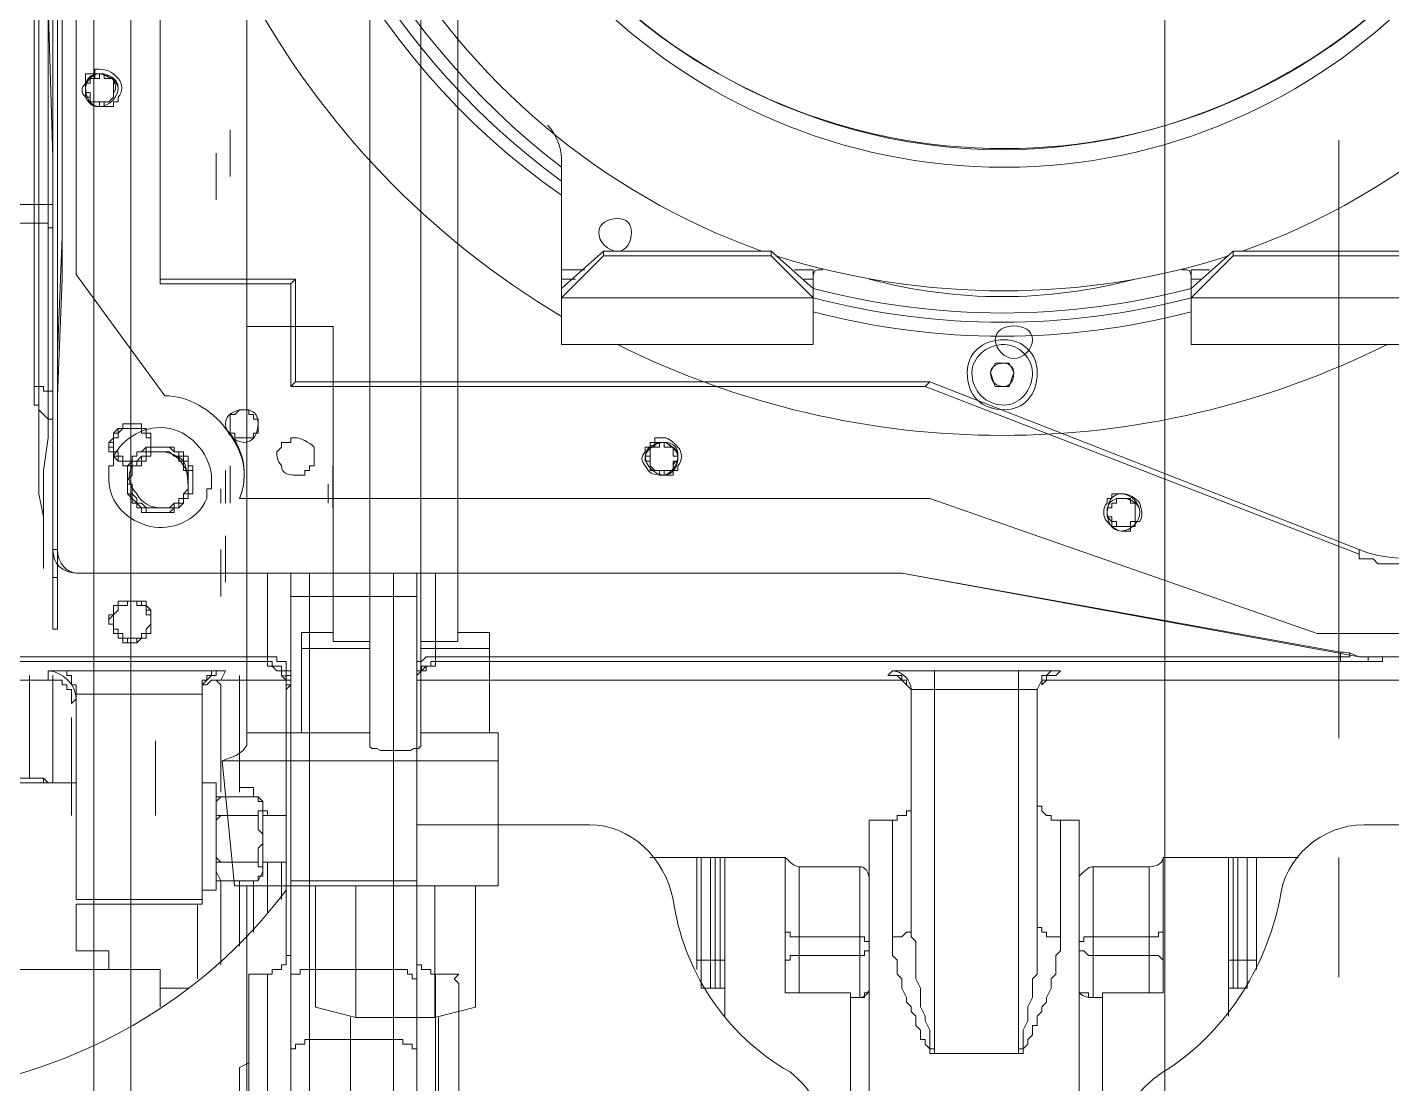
# Model space of a CAD drawing. Header units: millimetres. Extents: x 25083 to 52777, y 24772 to 45779.
# Drawn here: x 49421.2 to 49529.8, y 36627.1 to 36711.2 of the extents above; entities that cross this region are included whole.
import ezdxf

# ---------------------------------------------------------------- set-up
doc = ezdxf.new("R2010")
doc.units = ezdxf.units.MM
doc.layers.add('小车', color=7, linetype='Continuous')

# ---------------------------------------------------------------- blocks, each defined once
blk = doc.blocks.new('zw$D2F4')
at = {"color": 7, "lineweight": 5}
for points in [[(533.64, 952.91), (533.27, 952.54), (533.27, 951.42), (533.64, 950.31), (533.27, 948.82), (533.27, 913.54), (532.9, 900.92), (532.9, 832.59), (533.27, 820.33), (533.27, 792.48), (533.27, 792.11), (533.27, 782.82), (533.64, 782.82)], [(533.64, 782.82), (533.64, 801.39), (534.01, 810.68), (534.01, 926.17), (533.64, 935.45), (533.64, 942.88), (533.64, 943.25), (533.64, 952.91)], [(533.64, 789.14), (533.64, 951.79)], [(533.64, 786.91), (533.27, 786.91), (533.27, 834.44), (532.9, 847.07), (532.9, 886.43), (533.27, 899.43), (533.27, 938.42), (533.27, 941.02), (533.27, 948.45), (533.64, 948.82)], [(533.64, 948.82), (533.64, 932.48), (534.01, 923.57), (534.01, 814.02), (533.64, 804.73), (533.64, 797.31), (533.64, 794.71), (533.64, 786.91)], [(532.53, 787.65), (532.53, 791.74), (532.16, 793.59), (532.16, 937.68), (532.16, 940.28), (532.53, 942.88), (532.53, 947.71)], [(532.53, 947.71), (532.53, 942.14), (532.9, 939.17), (532.53, 938.8), (532.9, 933.23), (532.9, 798.05), (532.53, 795.45), (532.53, 787.65)], [(541.81, 810.68), (541.81, 935.82)], [(535.13, 811.05), (535.13, 927.28)], [(531.79, 816.62), (531.79, 921.34)], [(533.27, 921.34), (533.27, 816.62)], [(541.81, 922.08), (541.81, 810.68)], [(536.99, 827.39), (536.61, 827.39), (536.61, 827.02), (535.87, 827.02), (535.87, 826.65), (535.87, 826.27)], [(536.99, 827.02), (536.99, 826.65), (536.24, 826.65), (536.24, 826.27), (535.87, 826.27), (535.87, 825.16), (536.24, 825.16), (536.24, 824.79), (536.99, 824.79), (536.99, 824.42)], [(536.61, 826.65), (536.24, 826.65), (536.24, 826.27)], [(536.61, 826.65), (536.99, 826.65), (536.99, 827.02)], [(536.99, 827.02), (536.61, 827.02), (536.61, 826.65)], [(536.99, 824.42), (537.36, 824.42), (537.36, 824.79), (537.73, 824.79), (538.1, 825.16), (538.1, 826.65), (537.36, 826.65), (537.36, 827.02), (536.99, 827.02)], [(536.24, 826.27), (535.87, 826.27), (535.87, 825.53)], [(535.87, 825.53), (536.24, 825.53), (536.24, 824.79), (536.99, 824.79)], [(536.99, 824.42), (538.1, 824.42), (538.1, 824.79), (538.47, 824.79), (538.47, 825.16)], [(536.99, 824.79), (537.73, 824.79)], [(537.73, 824.79), (538.1, 825.16)], [(547.38, 822.56), (547.38, 820.33), (547.38, 819.96), (547.38, 818.85)], [(547.38, 818.85), (547.38, 821.07), (547.38, 821.45), (547.38, 822.56)], [(547.38, 822.56), (547.38, 818.85)], [(547.38, 818.85), (547.38, 822.56)], [(546.27, 816.99), (546.27, 819.22), (546.27, 819.59), (546.27, 820.7)], [(546.27, 820.7), (546.27, 818.48), (546.27, 818.1), (546.27, 816.99)], [(546.27, 816.99), (546.27, 820.33)], [(546.27, 820.33), (546.27, 816.99)], [(530.67, 816.62), (531.79, 816.62)], [(531.79, 816.62), (533.27, 816.62)], [(541.81, 815.88), (541.81, 810.31)], [(531.79, 815.13), (530.67, 815.13)], [(531.79, 802.14), (531.79, 815.13)], [(533.27, 814.02), (533.27, 814.76), (532.9, 814.76), (532.9, 815.13), (532.53, 815.13), (531.79, 815.13)], [(533.27, 801.02), (533.27, 814.02)], [(577.09, 812.53), (573.75, 809.19)], [(577.09, 812.53), (577.09, 812.9)], [(590.46, 812.53), (577.09, 812.53)], [(590.46, 812.53), (590.46, 812.9)], [(593.8, 809.19), (590.46, 812.53)], [(627.23, 812.53), (623.88, 809.19)], [(627.23, 812.53), (627.23, 812.9)], [(640.59, 812.53), (627.23, 812.53)], [(573.75, 805.48), (573.75, 811.42)], [(593.8, 805.48), (593.8, 811.42)], [(623.88, 805.48), (623.88, 811.42)], [(535.13, 811.05), (542.18, 801.39)], [(542.18, 801.39), (535.13, 811.05)], [(541.81, 810.31), (541.81, 810.68)], [(552.58, 810.68), (541.81, 810.68)], [(552.21, 810.31), (552.58, 810.68)], [(552.58, 802.51), (552.58, 810.68)], [(574.86, 810.68), (573.75, 810.68)], [(593.8, 810.68), (593.06, 810.68)], [(624.63, 810.68), (623.88, 810.68)], [(541.81, 810.31), (552.21, 810.31)], [(552.21, 810.31), (552.21, 802.14)], [(573.75, 809.93), (573.75, 809.19)], [(593.8, 809.93), (593.8, 809.19)], [(623.88, 809.93), (623.88, 809.19)], [(593.8, 809.19), (573.75, 809.19)], [(643.94, 809.19), (623.88, 809.19)], [(593.8, 805.48), (573.75, 805.48)], [(643.94, 805.48), (623.88, 805.48)], [(607.91, 803.25), (608.29, 803.99)], [(609.4, 803.99), (608.29, 803.99)], [(609.4, 803.99), (609.77, 803.25)], [(608.29, 802.14), (607.91, 803.25)], [(609.77, 803.25), (609.4, 802.14)], [(531.79, 802.14), (531.79, 800.65), (532.16, 800.65), (532.16, 800.28), (532.53, 799.91)], [(531.79, 802.14), (532.53, 802.14), (532.53, 801.76), (532.9, 801.76), (533.27, 801.76), (533.27, 801.02)], [(552.21, 802.14), (552.58, 802.51)], [(552.21, 802.14), (602.72, 802.14)], [(603.09, 802.51), (552.58, 802.51)], [(602.72, 802.14), (603.09, 802.51)], [(602.72, 802.14), (637.25, 788.77)], [(637.25, 789.14), (603.09, 802.51)], [(608.29, 802.14), (609.4, 802.14)], [(533.27, 801.02), (533.27, 801.39)], [(533.27, 801.02), (533.27, 801.39)], [(533.27, 800.28), (533.27, 801.02)], [(533.27, 801.02), (533.27, 800.28)], [(532.53, 799.91), (532.9, 799.54), (533.27, 799.54), (533.27, 799.16)], [(533.27, 799.16), (533.27, 799.91)], [(548.5, 800.28), (548.13, 800.28), (547.75, 799.91), (547.38, 799.91), (547.38, 799.54), (547.38, 798.42), (547.75, 798.42), (547.75, 798.05), (548.5, 798.05)], [(548.5, 798.05), (549.24, 798.05), (549.24, 798.42), (549.61, 798.42), (549.61, 799.54), (549.24, 799.54), (549.24, 799.91), (548.87, 799.91), (548.87, 800.28), (548.5, 800.28)], [(533.27, 798.79), (533.27, 799.16)], [(533.27, 798.05), (533.27, 798.79)], [(539.58, 799.16), (538.84, 799.16), (538.84, 798.79), (538.47, 798.79), (538.47, 798.42), (538.1, 798.42), (538.1, 798.05), (537.73, 797.68), (537.73, 796.94), (538.1, 796.94), (538.1, 796.57), (538.47, 796.19), (538.84, 796.19), (538.84, 795.82), (539.58, 795.82)], [(539.58, 799.16), (538.84, 799.16), (538.84, 798.79), (538.47, 798.79), (538.1, 798.42), (538.1, 797.68), (537.73, 797.68), (537.73, 797.31), (538.1, 797.31), (538.1, 796.57), (538.47, 796.57), (538.47, 796.19), (538.84, 796.19), (538.84, 795.82), (539.58, 795.82)], [(539.58, 796.19), (538.84, 796.19), (538.84, 796.57), (538.47, 796.57), (538.47, 796.94), (538.1, 796.94), (538.1, 798.05), (538.47, 798.05), (538.47, 798.42), (538.84, 798.79), (539.58, 798.79)], [(539.58, 795.82), (540.33, 795.82), (540.33, 796.19), (540.7, 796.19), (540.7, 796.57), (541.07, 796.57), (541.07, 798.42), (540.7, 798.42), (540.7, 798.79), (540.33, 798.79), (540.33, 799.16), (539.58, 799.16)], [(539.58, 795.82), (540.33, 795.82), (540.33, 796.19), (540.7, 796.19), (540.7, 796.57), (541.07, 796.57), (541.07, 798.42), (540.7, 798.42), (540.7, 798.79), (540.33, 798.79), (540.33, 799.16), (539.58, 799.16)], [(539.58, 798.79), (540.33, 798.79), (540.33, 798.42), (540.7, 798.42), (540.7, 798.05), (541.07, 798.05), (541.07, 796.94), (540.7, 796.94), (540.7, 796.57), (540.33, 796.57), (540.33, 796.19), (539.58, 796.19)], [(533.27, 798.05), (533.27, 789.14)], [(541.81, 792.11), (540.7, 792.11), (540.7, 792.48), (540.33, 792.48), (539.58, 793.22), (539.58, 793.59), (539.21, 793.59), (539.21, 795.82), (539.58, 795.82), (539.58, 796.57), (539.96, 796.57), (539.96, 796.94), (540.33, 796.94), (540.7, 797.31), (541.81, 797.31)], [(541.81, 792.11), (540.33, 792.11), (540.33, 792.48), (539.96, 792.48), (539.96, 792.85), (539.58, 792.85), (539.58, 793.22), (539.21, 793.59), (539.21, 795.82), (539.58, 796.19), (539.58, 796.57), (539.96, 796.57), (539.96, 796.94), (540.7, 796.94), (540.7, 797.31), (541.81, 797.31)], [(541.81, 797.31), (542.93, 797.31), (542.93, 796.94), (543.67, 796.94), (543.67, 796.57), (544.04, 796.57), (544.04, 796.19), (544.04, 795.82), (544.41, 795.82), (544.41, 793.59), (544.04, 793.59), (544.04, 793.22), (543.67, 793.22), (543.67, 792.85), (543.3, 792.85), (543.3, 792.48), (542.93, 792.48), (542.56, 792.11), (541.81, 792.11)], [(541.81, 797.31), (542.56, 797.31), (542.93, 796.94), (543.3, 796.94), (543.3, 796.57), (543.67, 796.57), (543.67, 796.19), (544.04, 796.19), (544.04, 795.45), (544.41, 795.45), (544.41, 793.59), (544.04, 793.59), (544.04, 793.22), (543.67, 793.22), (543.67, 792.85), (543.3, 792.48), (542.93, 792.48), (542.93, 792.11), (541.81, 792.11)], [(552.58, 798.05), (552.21, 798.05), (552.21, 797.68), (551.47, 797.68), (551.47, 797.31), (551.1, 796.94)], [(581.92, 798.05), (581.18, 798.05), (581.18, 797.68), (580.81, 797.68), (580.81, 797.31), (580.43, 797.31), (580.43, 796.94)], [(581.92, 797.68), (581.55, 797.68), (581.55, 797.31), (580.81, 797.31), (580.81, 796.94), (580.81, 796.57), (580.43, 796.57), (580.43, 796.19), (580.81, 796.19), (580.81, 795.45), (581.55, 795.45), (581.55, 795.08), (581.92, 795.08)], [(581.18, 797.31), (580.81, 797.31), (580.81, 796.94)], [(581.18, 797.31), (581.55, 797.31), (581.55, 797.68)], [(581.92, 797.68), (581.18, 797.68), (581.18, 797.31)], [(581.92, 795.08), (581.92, 795.45), (582.66, 795.45), (582.66, 795.82), (582.66, 796.19), (583.03, 796.19), (583.03, 796.57), (582.66, 796.57), (582.66, 797.31), (581.92, 797.31), (581.92, 797.68)], [(538.1, 796.57), (538.1, 795.82), (537.73, 795.82), (537.73, 794.71)], [(541.81, 796.94), (540.7, 796.94), (540.7, 796.57), (540.33, 796.57), (539.96, 796.19), (539.96, 795.82), (539.58, 795.82), (539.58, 795.08), (539.21, 794.71), (539.21, 794.34), (539.58, 794.34), (539.58, 793.59), (539.96, 793.22), (539.96, 792.85), (540.33, 792.85), (540.7, 792.48), (541.81, 792.48)], [(539.58, 795.82), (539.96, 795.82), (539.96, 796.19), (540.33, 796.57), (540.7, 796.57), (540.7, 796.94), (541.07, 796.94), (541.81, 796.94)], [(541.81, 796.94), (540.7, 796.94), (540.7, 796.57), (540.33, 796.57), (539.96, 796.19), (539.96, 795.82), (539.58, 795.82)], [(541.81, 792.48), (542.93, 792.48), (542.93, 792.85), (543.3, 792.85), (543.3, 793.22), (543.67, 793.22), (543.67, 793.59), (544.04, 793.97), (544.04, 795.45), (543.67, 795.45), (543.67, 796.19), (543.3, 796.19), (543.3, 796.57), (542.93, 796.57), (542.56, 796.94), (541.81, 796.94)], [(580.81, 796.94), (580.81, 796.19)], [(547.01, 795.45), (547.01, 792.85)], [(547.01, 792.85), (547.01, 795.45)], [(547.38, 795.82), (547.38, 792.85)], [(547.38, 792.85), (547.38, 795.82)], [(552.58, 795.08), (553.32, 795.08), (553.32, 795.45), (553.7, 795.45), (553.7, 795.82), (554.07, 795.82)], [(555.55, 795.82), (555.55, 792.48)], [(555.55, 792.48), (555.55, 795.82)], [(555.55, 795.82), (555.55, 792.85)], [(555.55, 792.85), (555.55, 795.82)], [(580.81, 796.19), (580.81, 795.82), (581.18, 795.45), (581.55, 795.45), (581.92, 795.45)], [(581.92, 795.08), (582.66, 795.08), (582.66, 795.45), (583.03, 795.45), (583.03, 795.82)], [(581.92, 795.45), (582.29, 795.45)], [(582.29, 795.45), (582.66, 795.45), (582.66, 795.82)], [(545.53, 793.22), (545.53, 793.97), (545.9, 793.97), (545.9, 794.71)], [(547.01, 794.34), (547.01, 792.85)], [(547.01, 792.85), (547.01, 794.34)], [(555.18, 794.34), (555.18, 792.85)], [(555.18, 792.85), (555.18, 794.34)], [(555.18, 794.34), (555.18, 792.85)], [(555.18, 792.85), (555.18, 794.34)], [(541.81, 792.48), (542.56, 792.48), (542.93, 792.85), (543.3, 792.85), (543.3, 793.22), (543.67, 793.22), (543.67, 793.59), (544.04, 793.59)], [(546.64, 793.97), (546.64, 792.85)], [(546.64, 792.85), (546.64, 793.97)], [(603.09, 793.22), (548.13, 793.22)], [(603.09, 793.22), (633.91, 782.45)], [(633.91, 782.45), (603.09, 793.22)], [(618.31, 793.59), (617.57, 793.59), (617.57, 793.22), (617.2, 793.22), (617.2, 792.85)], [(618.31, 793.22), (617.94, 793.22), (617.94, 792.85), (617.57, 792.85), (617.57, 792.48), (617.2, 792.48), (617.2, 791.74), (617.57, 791.37), (617.57, 790.99), (618.31, 790.99)], [(617.94, 793.22), (617.94, 792.85), (617.57, 792.85), (617.57, 792.48)], [(617.94, 793.22), (618.31, 793.22)], [(618.31, 793.22), (617.94, 793.22)], [(618.31, 790.99), (619.06, 790.99), (619.06, 791.37), (619.43, 791.37), (619.43, 792.85), (619.06, 792.85), (619.06, 793.22), (618.31, 793.22)], [(617.57, 792.48), (617.2, 792.48), (617.2, 791.74)], [(617.2, 791.74), (617.57, 791.74), (617.57, 791.37), (617.94, 791.37), (617.94, 790.99), (618.31, 790.99)], [(618.31, 790.62), (619.06, 790.62), (619.06, 790.99), (619.43, 790.99), (619.43, 791.37), (619.8, 791.37)], [(618.31, 790.99), (619.06, 790.99)], [(619.06, 790.99), (619.06, 791.37), (619.43, 791.37)], [(637.25, 788.77), (637.25, 788.4), (638.37, 788.4), (638.74, 788.02), (642.82, 788.02), (642.82, 788.4), (643.94, 788.4), (644.31, 788.77), (644.68, 788.77), (645.05, 789.14), (645.79, 789.14), (645.79, 789.51), (646.16, 789.51), (646.91, 790.25), (647.28, 790.25), (647.28, 790.62), (647.65, 790.62), (647.65, 790.99)], [(547.01, 790.25), (547.01, 788.02), (547.01, 787.65), (547.01, 786.54)], [(547.01, 786.54), (547.01, 788.77), (547.01, 789.14), (547.01, 790.25)], [(547.01, 790.25), (547.01, 786.54)], [(547.01, 786.54), (547.01, 790.25)], [(533.27, 789.14), (533.64, 789.14)], [(546.64, 785.42), (546.64, 787.65), (546.64, 788.02), (546.64, 789.14)], [(546.64, 789.14), (546.64, 786.91), (546.64, 786.54), (546.64, 785.42)], [(546.64, 785.42), (546.64, 789.14)], [(546.64, 789.14), (546.64, 785.42)], [(637.25, 789.14), (637.25, 788.77)], [(535.13, 787.28), (549.24, 787.28)], [(600.49, 787.28), (535.13, 787.28)], [(549.24, 787.28), (549.61, 787.28)], [(550.35, 787.28), (549.24, 787.28)], [(549.61, 787.28), (549.98, 787.28)], [(549.98, 787.28), (550.35, 787.28)], [(550.35, 780.6), (550.35, 787.28)], [(550.35, 787.28), (552.58, 787.28)], [(552.21, 779.48), (552.21, 787.28)], [(552.21, 787.28), (552.21, 785.42)], [(552.58, 787.28), (600.49, 787.28)], [(553.7, 787.28), (553.7, 785.42)], [(560.38, 785.42), (560.38, 787.28)], [(562.24, 785.42), (562.24, 787.28)], [(563.72, 787.28), (563.72, 780.6)], [(600.86, 787.28), (600.49, 787.28)], [(635.77, 780.97), (600.86, 787.28)], [(637.25, 780.6), (600.86, 787.28)], [(552.21, 762.77), (552.21, 785.42)], [(553.7, 785.42), (552.21, 785.42)], [(553.7, 785.42), (553.7, 762.77)], [(560.38, 785.42), (553.7, 785.42)], [(560.38, 762.77), (560.38, 785.42)], [(562.24, 785.42), (561.12, 785.42), (560.38, 785.42)], [(562.24, 785.42), (562.24, 762.77)], [(539.58, 785.05), (538.47, 785.05), (538.47, 784.68), (538.1, 784.68), (538.1, 784.31), (538.1, 783.94), (537.73, 783.94), (537.73, 783.2), (538.1, 783.2), (538.1, 782.45), (538.47, 782.45), (538.47, 782.08), (538.84, 782.08), (538.84, 781.71), (539.58, 781.71)], [(539.58, 785.05), (538.47, 785.05), (538.47, 784.68), (538.1, 784.68), (538.1, 784.31), (538.1, 783.94), (537.73, 783.57), (537.73, 783.2), (538.1, 783.2), (538.1, 782.45), (538.47, 782.45), (538.47, 782.08), (539.21, 782.08), (539.21, 781.71), (539.58, 781.71)], [(539.58, 782.08), (538.84, 782.08), (538.84, 782.45), (538.47, 782.45), (538.47, 782.82), (538.1, 782.82), (538.1, 783.94), (538.47, 784.31), (538.47, 784.68), (539.21, 784.68), (539.21, 785.05), (539.58, 785.05)], [(539.58, 781.71), (539.96, 781.71), (540.33, 782.08), (540.7, 782.08), (540.7, 782.45), (541.07, 782.45), (541.07, 784.31), (540.7, 784.31), (540.7, 784.68), (540.33, 784.68), (540.33, 785.05), (539.58, 785.05)], [(539.58, 781.71), (539.96, 781.71), (539.96, 782.08), (540.7, 782.08), (540.7, 782.45), (541.07, 782.45), (541.07, 784.31), (540.7, 784.68), (540.7, 785.05), (539.58, 785.05)], [(539.58, 785.05), (539.96, 785.05), (539.96, 784.68), (540.7, 784.68), (540.7, 784.31), (540.7, 783.94), (541.07, 783.94), (541.07, 783.2), (540.7, 782.82), (540.7, 782.45), (540.33, 782.45), (540.33, 782.08), (539.58, 782.08)], [(646.16, 782.45), (633.91, 782.45)], [(530.3, 780.6), (550.35, 780.6)], [(550.35, 780.23), (530.3, 780.23)], [(550.35, 780.23), (550.35, 780.6)], [(550.35, 780.6), (551.1, 780.6), (551.1, 780.23), (551.84, 780.23), (551.84, 779.85), (551.84, 779.48), (552.21, 779.48)], [(550.35, 779.85), (550.35, 780.23)], [(551.47, 779.48), (551.47, 779.85), (550.73, 779.85), (550.73, 780.23), (550.35, 780.23)], [(562.24, 779.85), (562.24, 780.23), (562.61, 780.23), (562.98, 780.6), (563.35, 780.6), (563.72, 780.6)], [(563.72, 780.23), (563.35, 780.23), (563.35, 779.85), (562.61, 779.85), (562.61, 779.48), (562.24, 779.48), (562.24, 779.11)], [(563.72, 780.6), (635.77, 780.6)], [(563.72, 780.6), (563.72, 780.23)], [(563.72, 780.23), (563.72, 779.85)], [(635.77, 780.23), (563.72, 780.23)], [(635.77, 780.6), (635.77, 780.97)], [(635.77, 780.23), (635.77, 780.6)], [(635.77, 780.6), (636.14, 780.6)], [(639.11, 780.23), (635.77, 780.23)], [(636.14, 780.6), (636.51, 780.6), (636.51, 780.97)], [(637.25, 780.6), (646.16, 780.6)], [(637.25, 780.6), (637.99, 780.6), (638.37, 780.6)], [(637.62, 780.6), (637.99, 780.6), (637.99, 780.23), (638.37, 780.23)], [(638.37, 780.23), (639.11, 780.23)], [(639.11, 780.6), (639.11, 780.23)], [(531.41, 770.94), (531.41, 779.11)], [(531.41, 779.11), (531.41, 770.94)], [(532.9, 778.74), (532.9, 779.48)], [(533.64, 779.48), (532.9, 779.48)], [(533.64, 779.48), (546.27, 779.48)], [(533.64, 779.48), (534.39, 779.48), (534.39, 779.11), (534.76, 779.11), (534.76, 778.74), (534.76, 778.37), (535.13, 778.37), (535.13, 777.63)], [(546.27, 779.48), (545.9, 779.48), (545.9, 779.11), (545.53, 779.11), (545.53, 778.74), (545.16, 778.74), (545.16, 778.37)], [(547.01, 779.48), (546.27, 779.48), (546.27, 779.11), (545.9, 779.11), (545.53, 778.74)], [(547.01, 779.48), (546.27, 779.48)], [(547.01, 779.48), (546.64, 778.74)], [(548.13, 769.83), (548.13, 779.11)], [(550.35, 779.85), (550.73, 779.85)], [(550.35, 779.85), (550.73, 779.85)], [(550.73, 779.85), (551.1, 779.48), (551.47, 779.48)], [(550.73, 779.85), (551.1, 779.48), (551.47, 779.48)], [(551.47, 779.48), (551.47, 779.11)], [(552.21, 778.37), (551.84, 778.37), (551.84, 779.48), (551.47, 779.48)], [(551.47, 779.11), (551.84, 778.74), (551.84, 778.37)], [(552.21, 778.37), (552.21, 778.74), (551.84, 778.74), (551.84, 779.11), (552.21, 779.11), (552.21, 779.48)], [(562.24, 779.48), (562.98, 779.48), (562.98, 779.85)], [(562.24, 779.11), (562.61, 779.48)], [(562.24, 779.11), (562.24, 779.48)], [(562.61, 779.48), (562.98, 779.85), (563.35, 779.85)], [(562.98, 779.85), (563.72, 779.85)], [(563.35, 779.85), (563.72, 779.85)], [(599.74, 779.11), (600.12, 779.48)], [(599.74, 779.11), (600.49, 779.11)], [(599.74, 779.11), (600.12, 779.11)], [(603.46, 779.48), (600.49, 779.48), (600.12, 779.48)], [(600.12, 779.11), (600.49, 779.11)], [(600.49, 779.11), (600.86, 778.74)], [(600.49, 779.11), (600.86, 779.11), (600.86, 778.74), (601.23, 778.74)], [(603.46, 779.48), (610.14, 779.48)], [(603.46, 779.48), (603.46, 778)], [(610.14, 778), (610.14, 779.48)], [(613.49, 779.48), (612.37, 779.48), (610.14, 779.48)], [(613.49, 779.48), (612.74, 779.48), (612.37, 779.11), (612, 779.11), (612, 778.74)], [(612, 778.74), (612.37, 778.74), (612.37, 779.11)], [(612.37, 778.74), (612.37, 779.11)], [(612.37, 779.11), (613.11, 779.11)], [(612.74, 779.11), (613.11, 779.11)], [(613.49, 779.48), (613.11, 779.11)], [(529.93, 778.74), (532.9, 778.74)], [(532.9, 778.74), (533.64, 778.74)], [(533.27, 770.57), (533.27, 778.37)], [(534.76, 777.63), (534.76, 778), (534.39, 778), (534.39, 778.37), (534.01, 778.37), (534.01, 778.74), (533.64, 778.74)], [(545.53, 778.74), (545.16, 778.37)], [(545.16, 778), (545.16, 778.37), (545.53, 778.37)], [(545.16, 778.37), (545.16, 777.63)], [(545.53, 778.37), (545.9, 778.74)], [(545.9, 778.74), (546.64, 778.74)], [(546.27, 778.74), (546.64, 778.37), (546.64, 769.83)], [(546.64, 778.74), (551.84, 778.74)], [(551.84, 778.74), (551.84, 778)], [(551.84, 778.37), (551.84, 778)], [(552.21, 778.37), (551.84, 778)], [(562.24, 778.74), (600.86, 778.74)], [(600.86, 778.74), (601.6, 778), (601.6, 777.63)], [(601.23, 778.74), (601.23, 778.37), (601.6, 778)], [(601.6, 778), (601.6, 759.06)], [(601.6, 778), (601.6, 777.63)], [(601.6, 778), (603.46, 778)], [(603.46, 778), (603.46, 749.03)], [(610.14, 778), (603.46, 778)], [(610.14, 749.03), (610.14, 778)], [(610.14, 778), (611.63, 778)], [(612, 778.74), (611.63, 778)], [(611.63, 759.06), (611.63, 778)], [(612, 778.37), (612.37, 778.74)], [(612.37, 778.74), (651.74, 778.74)], [(534.76, 776.88), (534.76, 777.63)], [(535.13, 777.25), (534.76, 776.88)], [(535.13, 777.63), (535.13, 761.29)], [(545.16, 777.63), (535.13, 777.63)], [(535.13, 777.25), (535.13, 777.63)], [(545.16, 761.29), (545.16, 777.63)], [(545.16, 777.63), (545.16, 777.25)], [(551.84, 774.65), (551.84, 777.25)], [(601.6, 768.71), (601.6, 777.63)], [(534.76, 775.03), (534.76, 775.77)], [(551.84, 773.91), (551.84, 774.65)], [(534.76, 773.91), (534.76, 767.97)], [(534.76, 767.97), (534.76, 773.91)], [(541.44, 773.91), (541.44, 769.08), (541.44, 768.71), (541.44, 767.97)], [(541.44, 767.97), (541.44, 772.43), (541.44, 772.8), (541.44, 773.91)], [(541.44, 773.54), (541.44, 767.97)], [(541.44, 767.97), (541.44, 773.54)], [(551.84, 766.11), (551.84, 773.91)], [(534.76, 770.57), (534.76, 772.43)], [(531.41, 772.06), (531.41, 770.94)], [(529.56, 770.57), (535.13, 770.57)], [(530.67, 770.94), (532.53, 770.94)], [(532.53, 770.94), (532.53, 770.57)], [(532.9, 770.57), (532.53, 770.94)], [(545.16, 770.57), (546.27, 770.57)], [(546.27, 762.03), (546.27, 770.57)], [(549.24, 770.2), (548.13, 770.2)], [(549.24, 769.46), (549.24, 770.2)], [(546.64, 767.97), (546.27, 767.97), (546.27, 769.46), (546.64, 769.46)], [(546.64, 769.46), (546.27, 769.08)], [(546.27, 763.51), (546.27, 769.08)], [(546.64, 769.46), (549.61, 769.46)], [(549.61, 767.97), (549.61, 768.34), (549.98, 768.34), (549.98, 769.08), (549.61, 769.08), (549.61, 769.46)], [(549.98, 769.08), (549.61, 769.46)], [(549.98, 763.51), (549.98, 769.08)], [(601.6, 769.08), (601.6, 768.34), (601.23, 768.34)], [(601.6, 769.08), (601.6, 769.46)], [(601.6, 769.46), (601.6, 768.71)], [(546.27, 766.11), (546.27, 767.6), (546.64, 767.97)], [(546.64, 767.97), (549.61, 767.97)], [(549.98, 766.11), (549.98, 766.48), (549.61, 766.86), (549.61, 767.97)], [(550.35, 768.34), (549.98, 768.34)], [(551.84, 767.97), (549.98, 767.97)], [(550.35, 767.97), (550.35, 768.34)], [(551.84, 767.97), (551.84, 764.26)], [(601.23, 768.34), (601.23, 767.97), (600.49, 767.97), (600.49, 767.6), (600.12, 767.6)], [(613.49, 767.6), (612.74, 767.6), (612.74, 767.97), (612.37, 767.97), (612, 768.34), (612, 768.71), (611.63, 768.71)], [(575.98, 767.23), (562.24, 767.23)], [(571.15, 767.23), (565.58, 767.23)], [(598.26, 767.6), (600.12, 767.6)], [(598.26, 763.51), (598.26, 767.6)], [(598.26, 767.6), (598.26, 733.81), (598.26, 733.06), (598.26, 731.21)], [(600.12, 758.32), (600.12, 767.6)], [(613.49, 767.6), (614.97, 767.6)], [(613.49, 767.6), (613.49, 763.14), (613.49, 762.03), (613.49, 758.32)], [(614.97, 754.23), (614.97, 767.6)], [(652.11, 767.23), (637.62, 767.23)], [(546.64, 764.26), (546.27, 764.63), (546.27, 766.11)], [(549.61, 764.26), (549.61, 765.37), (549.98, 765.74), (549.98, 766.11)], [(551.84, 766.11), (551.84, 762.4)], [(546.64, 762.77), (546.27, 762.77), (546.27, 764.26), (546.64, 764.26)], [(546.64, 764.26), (549.61, 764.26)], [(549.61, 762.77), (549.61, 763.14), (549.98, 763.14), (549.98, 763.89), (549.61, 763.89), (549.61, 764.26)], [(551.84, 764.26), (549.98, 764.26)], [(550.35, 760.17), (550.35, 764.26)], [(551.47, 761.29), (551.47, 764.26)], [(580.81, 764.63), (591.57, 764.63)], [(584.52, 755.72), (584.52, 764.63)], [(584.89, 764.63), (584.89, 754.23)], [(585.63, 764.63), (585.63, 756.46)], [(586, 764.63), (586, 754.23)], [(586.38, 764.63), (586.38, 754.23)], [(586.75, 764.63), (586.75, 752)], [(591.57, 764.63), (591.57, 758.69)], [(592.69, 763.89), (592.69, 753.86)], [(592.69, 763.89), (597.52, 763.89)], [(597.52, 763.89), (597.52, 753.49)], [(616.08, 753.49), (616.08, 763.89)], [(616.08, 763.89), (620.54, 763.89)], [(620.54, 753.86), (620.54, 763.89)], [(621.65, 758.69), (621.65, 764.63)], [(632.42, 764.63), (621.65, 764.63)], [(626.85, 754.23), (626.85, 764.63)], [(626.85, 752), (626.85, 764.63)], [(627.23, 754.23), (627.23, 764.63)], [(627.6, 754.23), (627.6, 764.63)], [(628.34, 754.23), (628.34, 764.63)], [(629.08, 764.63), (629.08, 755.72)], [(546.64, 762.77), (546.27, 763.51)], [(546.64, 762.77), (549.61, 762.77)], [(546.64, 762.77), (546.64, 756.09)], [(548.13, 757.57), (548.13, 762.77)], [(549.24, 758.69), (549.24, 762.77)], [(549.98, 763.51), (549.61, 762.77)], [(552.21, 762.77), (552.95, 762.77), (553.32, 762.77), (553.7, 762.77)], [(553.7, 762.77), (560.38, 762.77)], [(560.38, 762.77), (562.24, 762.77)], [(598.26, 762.77), (598.26, 754.23)], [(545.16, 762.03), (546.27, 762.03)], [(535.13, 761.29), (545.16, 761.29)], [(535.13, 757.2), (535.13, 760.91)], [(544.78, 760.91), (535.13, 760.91)], [(544.78, 754.97), (544.78, 760.91)], [(544.78, 760.91), (545.16, 760.91)], [(545.16, 761.29), (545.16, 760.91)], [(591.57, 758.69), (591.57, 758.32)], [(591.57, 758.69), (591.95, 758.69), (591.95, 758.32), (592.69, 758.32)], [(591.57, 758.32), (591.57, 753.86)], [(592.69, 758.32), (597.52, 758.32)], [(598.26, 757.57), (598.26, 757.94), (597.89, 757.94), (597.89, 758.32), (597.52, 758.32)], [(600.12, 758.32), (600.86, 758.32), (601.23, 758.69), (601.6, 758.69), (601.6, 759.06)], [(600.12, 758.32), (600.12, 756.83), (600.49, 756.46), (600.49, 755.34), (600.86, 754.97), (600.86, 754.23), (601.23, 753.49), (601.23, 753.12), (601.6, 752.74), (601.6, 752.37), (601.97, 752), (601.97, 751.26), (602.34, 750.89), (602.34, 750.15), (602.72, 750.15), (602.72, 749.77), (603.09, 749.4), (603.09, 749.03), (603.46, 749.03)], [(603.46, 749.03), (603.46, 749.4), (603.09, 749.4), (603.09, 750.89), (602.72, 751.63), (602.72, 752), (602.34, 752.74), (602.34, 754.23), (601.97, 754.97), (601.97, 757.57), (601.97, 757.94), (601.6, 758.32), (601.6, 759.06)], [(611.63, 759.06), (611.63, 755.34), (611.26, 754.97), (611.26, 753.49), (610.89, 752.74), (610.89, 751.63), (610.51, 750.89), (610.51, 749.4), (610.14, 749.4), (610.14, 749.03)], [(610.14, 749.03), (610.51, 749.03), (610.51, 749.4), (610.89, 749.77), (610.89, 750.15), (611.26, 750.52), (611.26, 751.26), (611.63, 751.26), (611.63, 752), (612, 752.37), (612, 752.74), (612.37, 753.12), (612.37, 753.49), (612.74, 754.23), (612.74, 754.6), (612.74, 754.97), (613.11, 755.34), (613.11, 756.83), (613.49, 757.2), (613.49, 758.32)], [(611.63, 759.06), (612, 759.06), (612, 758.69), (612.37, 758.69), (612.37, 758.32), (612.74, 758.32), (613.49, 758.32)], [(614.97, 757.94), (615.34, 757.94), (615.34, 758.32), (616.08, 758.32)], [(620.54, 758.32), (616.08, 758.32)], [(621.65, 758.69), (621.28, 758.69), (621.28, 758.32), (620.91, 758.32), (620.54, 758.32)], [(621.65, 758.32), (621.65, 758.69)], [(621.65, 753.86), (621.65, 758.32)], [(535.13, 757.2), (537.73, 757.2)], [(537.73, 755.72), (537.73, 757.2)], [(598.26, 757.57), (598.26, 757.2), (597.89, 757.2), (597.89, 756.83), (597.52, 756.83)], [(598.26, 757.2), (598.26, 757.57)], [(598.26, 754.97), (598.26, 757.2)], [(614.97, 757.2), (615.34, 757.2), (615.71, 756.83), (616.08, 756.83)], [(552.21, 756.83), (551.84, 756.83), (551.84, 756.09), (551.47, 756.09), (551.47, 755.72), (550.73, 755.72), (550.73, 755.34), (550.35, 755.34)], [(551.84, 756.46), (551.84, 756.83)], [(552.21, 756.09), (552.21, 756.83)], [(563.72, 755.34), (563.35, 755.34), (563.35, 755.72), (562.61, 755.72), (562.61, 756.09), (562.24, 756.09), (562.24, 756.83)], [(585.63, 756.46), (584.52, 756.46)], [(585.63, 756.46), (585.63, 754.23)], [(585.63, 756.46), (586, 756.46)], [(586, 756.46), (586.75, 756.46)], [(591.57, 756.09), (591.57, 756.46), (591.95, 756.46), (591.95, 756.83), (592.32, 756.83), (592.69, 756.83)], [(592.69, 756.83), (597.52, 756.83)], [(620.54, 756.83), (616.08, 756.83)], [(621.65, 756.09), (621.65, 756.46), (621.28, 756.83), (620.91, 756.83), (620.54, 756.83)], [(629.08, 756.46), (626.85, 756.46)], [(523.24, 755.72), (541.81, 755.72)], [(541.81, 752.74), (541.81, 755.72)], [(548.87, 755.34), (550.35, 755.34)], [(548.87, 755.34), (548.87, 724.52), (548.87, 721.55), (548.87, 717.84)], [(550.35, 740.12), (550.35, 755.34)], [(553.7, 755.72), (552.95, 755.72), (552.95, 755.34), (552.58, 755.34), (552.21, 755.34), (552.21, 754.6)], [(553.7, 755.72), (553.7, 750.15)], [(560.38, 755.72), (553.7, 755.72)], [(560.38, 750.15), (560.38, 755.72)], [(562.24, 754.6), (562.24, 754.97), (561.87, 754.97), (561.87, 755.34), (561.49, 755.34), (561.49, 755.72), (560.38, 755.72)], [(563.72, 755.34), (565.21, 755.34)], [(563.72, 755.34), (563.72, 744.95), (563.72, 743.09), (563.72, 740.12)], [(565.58, 717.84), (565.58, 754.6), (565.21, 754.97), (565.58, 755.34), (565.21, 755.34)], [(598.26, 754.23), (598.26, 754.97)], [(541.81, 754.23), (544.04, 754.23)], [(552.21, 754.6), (552.21, 749.03)], [(552.21, 754.23), (552.21, 754.6)], [(552.21, 753.49), (552.21, 754.23)], [(562.24, 749.03), (562.24, 754.6)], [(586.75, 754.23), (584.89, 754.23)], [(591.57, 753.86), (596.77, 753.86)], [(596.77, 753.86), (596.77, 742.35)], [(598.26, 754.23), (598.26, 753.86), (597.89, 753.86), (597.89, 753.49), (597.52, 753.49)], [(598.26, 742.35), (598.26, 754.23)], [(614.97, 753.86), (615.71, 753.86), (615.71, 753.49), (616.08, 753.49)], [(616.83, 742.35), (616.83, 753.86)], [(621.65, 753.86), (616.83, 753.86)], [(628.34, 754.23), (626.85, 754.23)], [(596.77, 753.49), (597.52, 753.49)], [(596.77, 753.49), (597.52, 753.49)], [(616.08, 753.49), (616.83, 753.49)], [(616.83, 753.49), (616.08, 753.49)], [(552.21, 749.03), (552.21, 749.4), (552.58, 749.4), (552.58, 749.77), (552.95, 749.77), (553.32, 749.77), (553.32, 750.15), (553.7, 750.15)], [(553.7, 750.15), (560.38, 750.15)], [(560.38, 750.15), (561.12, 750.15), (561.12, 749.77), (561.87, 749.77), (561.87, 749.4), (562.24, 749.4), (562.24, 749.03)], [(548.87, 748.66), (548.87, 748.29)], [(552.21, 748.29), (552.21, 749.03)], [(603.46, 749.03), (610.14, 749.03)], [(603.46, 749.03), (610.14, 749.03)], [(548.87, 748.29), (548.13, 747.92)], [(548.13, 747.92), (548.13, 717.84)]]:
    blk.add_lwpolyline(points, dxfattribs=at)
at = {"color": 7, "lineweight": 0}
for points in [[(573.75, 811.42), (573.75, 820.33)], [(573.75, 809.93), (577.09, 812.9)], [(590.46, 812.9), (577.09, 812.9)], [(590.46, 812.9), (593.8, 809.93)], [(623.88, 809.93), (627.23, 812.9)], [(640.59, 812.9), (627.23, 812.9)], [(575.61, 811.42), (573.75, 811.42)], [(593.8, 811.42), (592.32, 811.42)], [(625.37, 811.42), (623.88, 811.42)]]:
    blk.add_lwpolyline(points, dxfattribs=at)
at = {"color": 7, "lineweight": 5}
for points in [[(609.03, 913.17), (583.03, 913.17), (562.24, 892), (562.24, 866.38), (562.24, 840.76), (583.03, 819.59), (609.03, 819.59), (634.65, 819.59), (655.45, 840.76), (655.45, 866.38), (655.45, 892), (634.65, 913.17), (609.03, 913.17)], [(609.03, 911.69), (583.78, 911.69), (563.35, 891.63), (563.35, 866.38), (563.35, 841.13), (583.78, 821.07), (609.03, 821.07), (633.91, 821.07), (654.33, 841.13), (654.33, 866.38), (654.33, 891.63), (633.91, 911.69), (609.03, 911.69)], [(536.99, 827.02), (536.24, 827.02), (535.87, 826.27), (535.87, 825.9), (535.87, 825.16), (536.24, 824.42), (536.99, 824.42), (537.73, 824.42), (538.47, 825.16), (538.47, 825.9), (538.47, 826.27), (537.73, 827.02), (536.99, 827.02)], [(536.99, 827.02), (536.24, 827.02), (535.87, 826.65), (535.87, 825.9), (535.87, 825.16), (536.24, 824.42), (536.99, 824.42), (537.73, 824.42), (538.47, 825.16), (538.47, 825.9), (538.47, 826.65), (537.73, 827.02), (536.99, 827.02)], [(578.21, 815.5), (577.46, 815.5), (576.72, 815.13), (576.72, 814.39), (576.72, 813.65), (577.46, 812.9), (578.21, 812.9), (578.95, 812.9), (579.32, 813.65), (579.32, 814.39), (579.32, 815.13), (578.95, 815.5), (578.21, 815.5)], [(578.21, 815.5), (577.46, 815.5), (576.72, 815.13), (576.72, 814.39), (576.72, 813.65), (577.46, 812.9), (578.21, 812.9), (578.95, 812.9), (579.32, 813.65), (579.32, 814.39), (579.32, 815.13), (578.95, 815.5), (578.21, 815.5)], [(609.77, 806.96), (609.03, 806.96), (608.29, 806.59), (608.29, 805.85), (608.29, 805.11), (609.03, 804.36), (609.77, 804.36), (610.51, 804.36), (611.26, 805.11), (611.26, 805.85), (611.26, 806.59), (610.51, 806.96), (609.77, 806.96)], [(609.77, 806.96), (609.03, 806.96), (608.29, 806.59), (608.29, 805.85), (608.29, 805.11), (609.03, 804.36), (609.77, 804.36), (610.51, 804.36), (611.26, 805.11), (611.26, 805.85), (611.26, 806.59), (610.51, 806.96), (609.77, 806.96)], [(609.03, 805.85), (607.17, 805.85), (606.06, 804.73), (606.06, 803.25), (606.06, 801.39), (607.17, 800.28), (609.03, 800.28), (610.51, 800.28), (611.63, 801.39), (611.63, 803.25), (611.63, 804.73), (610.51, 805.85), (609.03, 805.85)], [(609.03, 805.48), (607.54, 805.48), (606.43, 804.36), (606.43, 803.25), (606.43, 801.76), (607.54, 800.65), (609.03, 800.65), (610.14, 800.65), (611.26, 801.76), (611.26, 803.25), (611.26, 804.36), (610.14, 805.48), (609.03, 805.48)], [(609.03, 803.99), (608.29, 803.99), (607.91, 803.62), (607.91, 803.25), (607.91, 802.51), (608.29, 802.14), (609.03, 802.14), (609.4, 802.14), (609.77, 802.51), (609.77, 803.25), (609.77, 803.62), (609.4, 803.99), (609.03, 803.99)], [(548.5, 800.28), (547.75, 800.28), (547.01, 799.91), (547.01, 799.16), (547.01, 798.42), (547.75, 797.68), (548.5, 797.68), (549.24, 797.68), (549.61, 798.42), (549.61, 799.16), (549.61, 799.91), (549.24, 800.28), (548.5, 800.28)], [(548.5, 800.28), (547.75, 800.28), (547.01, 799.91), (547.01, 799.16), (547.01, 798.42), (547.75, 797.68), (548.5, 797.68), (549.24, 797.68), (549.61, 798.42), (549.61, 799.16), (549.61, 799.91), (549.24, 800.28), (548.5, 800.28)], [(581.92, 797.68), (581.18, 797.68), (580.43, 796.94), (580.43, 796.57), (580.43, 795.82), (581.18, 795.08), (581.92, 795.08), (582.29, 795.08), (583.03, 795.82), (583.03, 796.57), (583.03, 796.94), (582.29, 797.68), (581.92, 797.68)], [(581.92, 797.68), (581.18, 797.68), (580.43, 797.31), (580.43, 796.57), (580.43, 795.82), (581.18, 795.08), (581.92, 795.08), (582.66, 795.08), (583.03, 795.82), (583.03, 796.57), (583.03, 797.31), (582.66, 797.68), (581.92, 797.68)], [(618.31, 793.59), (617.57, 793.59), (617.2, 792.85), (617.2, 792.11), (617.2, 791.37), (617.57, 790.62), (618.31, 790.62), (619.06, 790.62), (619.8, 791.37), (619.8, 792.11), (619.8, 792.85), (619.06, 793.59), (618.31, 793.59)], [(618.31, 793.22), (617.57, 793.22), (617.2, 792.85), (617.2, 792.11), (617.2, 791.37), (617.57, 790.62), (618.31, 790.62), (619.06, 790.62), (619.8, 791.37), (619.8, 792.11), (619.8, 792.85), (619.06, 793.22), (618.31, 793.22)]]:
    blk.add_open_spline(points, degree=3, knots=[0, 0, 0, 0, 1, 1, 1, 2, 2, 2, 3, 3, 3, 4, 4, 4, 4], dxfattribs=at)
for points in [[(589.72, 812.9), (563.72, 822.19), (548.5, 848.93), (552.95, 876.04)], [(664.73, 876.04), (669.19, 848.93), (653.96, 822.19), (627.97, 812.9)], [(540.7, 868.24), (539.96, 843.36), (552.58, 820.33), (573.75, 807.71)], [(563.35, 867.87), (562.98, 851.15), (571.52, 835.56), (585.63, 827.39)], [(632.05, 827.39), (646.16, 835.56), (654.71, 851.15), (654.33, 867.87)], [(548.5, 866.38), (548.5, 847.07), (557.78, 828.5), (573.75, 817.36)], [(549.61, 866.01), (549.61, 847.07), (558.52, 829.62), (573.75, 818.48)], [(550.35, 865.64), (550.73, 847.44), (559.27, 830.73), (573.75, 819.59)], [(538.47, 826.65), (538.1, 827.02), (537.73, 827.39), (536.99, 827.39)], [(538.1, 826.65), (537.73, 826.65), (537.36, 827.02), (536.99, 827.02)], [(538.1, 825.53), (538.47, 825.9), (538.1, 826.27), (538.1, 826.65)], [(538.47, 825.16), (538.84, 825.53), (538.84, 826.27), (538.47, 826.65)], [(585.63, 827.39), (600.12, 818.85), (617.57, 818.85), (632.05, 827.39)], [(535.87, 826.27), (535.5, 825.9), (535.5, 825.53), (535.87, 825.16)], [(538.1, 825.16), (538.1, 825.53), (538.1, 825.53), (538.1, 825.53)], [(535.87, 825.16), (536.24, 824.42), (536.61, 824.42), (536.99, 824.42)], [(538.1, 825.16), (538.1, 825.16), (538.1, 825.16), (538.1, 825.16)], [(531.79, 815.13), (531.79, 815.5), (531.79, 815.88), (531.79, 816.62)], [(533.27, 814.02), (533.27, 814.76), (533.27, 815.5), (533.27, 816.62)], [(590.83, 812.53), (602.72, 808.82), (615.34, 808.82), (626.85, 812.53)], [(598.26, 810.68), (605.32, 808.82), (612.37, 808.82), (619.43, 810.68)], [(593.8, 809.93), (603.83, 807.33), (613.86, 807.33), (623.88, 809.93)], [(593.8, 809.19), (603.83, 806.59), (613.86, 806.59), (623.88, 809.19)], [(593.8, 809.19), (603.83, 806.59), (613.86, 806.59), (623.88, 809.19)], [(593.8, 809.19), (603.83, 806.59), (613.86, 806.59), (623.88, 809.19)], [(593.8, 808.08), (603.83, 805.48), (613.86, 805.48), (623.88, 808.08)], [(578.21, 805.48), (597.52, 795.82), (620.17, 795.82), (639.48, 805.48)], [(533.27, 801.02), (533.27, 801.02), (533.27, 801.02), (533.27, 801.02)], [(533.27, 800.65), (533.27, 800.65), (533.27, 801.02), (533.27, 801.02)], [(533.27, 801.02), (533.27, 801.02), (533.27, 801.02), (533.27, 801.02)], [(533.27, 799.91), (533.27, 800.28), (533.27, 800.28), (533.27, 800.65)], [(547.01, 798.79), (545.9, 800.28), (544.04, 801.39), (542.18, 801.39)], [(547.01, 798.79), (545.9, 800.28), (544.04, 801.39), (542.18, 801.39)], [(533.27, 798.05), (533.27, 798.79), (533.27, 799.54), (533.27, 800.28)], [(538.1, 796.57), (538.84, 798.05), (540.7, 799.16), (542.56, 798.79)], [(542.56, 798.79), (544.41, 798.42), (545.9, 796.57), (545.9, 794.71)], [(548.13, 793.22), (548.87, 795.08), (548.5, 797.31), (547.01, 798.79)], [(548.13, 793.22), (548.87, 795.08), (548.5, 796.94), (547.01, 798.79)], [(554.07, 797.31), (553.7, 797.68), (552.95, 798.05), (552.58, 798.05)], [(554.07, 795.82), (554.07, 796.19), (554.07, 796.94), (554.07, 797.31)], [(583.03, 797.31), (582.66, 797.68), (582.29, 798.05), (581.92, 798.05)], [(582.66, 797.31), (582.29, 797.31), (582.29, 797.68), (581.92, 797.68)], [(583.03, 796.19), (583.03, 796.57), (583.03, 796.94), (582.66, 797.31)], [(583.03, 795.82), (583.4, 796.19), (583.4, 796.94), (583.03, 797.31)], [(543.67, 795.82), (543.3, 796.57), (542.56, 796.94), (541.81, 796.94)], [(543.67, 796.19), (543.3, 796.57), (542.56, 796.94), (541.81, 796.94)], [(551.1, 796.94), (551.1, 796.57), (551.1, 796.19), (551.47, 795.82)], [(580.43, 796.94), (580.06, 796.57), (580.06, 796.19), (580.43, 795.82)], [(539.58, 795.82), (539.21, 795.08), (539.21, 794.34), (539.96, 793.59)], [(544.04, 793.59), (544.04, 794.34), (544.04, 795.45), (543.67, 796.19)], [(544.04, 793.59), (544.04, 794.34), (544.04, 795.45), (543.67, 795.82)], [(551.47, 795.82), (551.47, 795.08), (552.21, 795.08), (552.58, 795.08)], [(580.43, 795.82), (580.81, 795.08), (581.18, 795.08), (581.92, 795.08)], [(582.66, 795.82), (582.66, 796.19), (583.03, 796.19), (583.03, 796.19)], [(582.66, 795.82), (582.66, 795.82), (582.66, 795.82), (582.66, 795.82)], [(537.73, 794.71), (537.73, 792.85), (539.21, 791.37), (541.07, 790.99)], [(539.96, 793.59), (540.33, 792.85), (541.07, 792.48), (541.81, 792.48)], [(541.07, 790.99), (542.56, 790.62), (544.78, 791.37), (545.53, 793.22)], [(619.8, 792.85), (619.43, 793.22), (619.06, 793.59), (618.31, 793.59)], [(619.43, 792.85), (619.06, 793.22), (618.68, 793.22), (618.31, 793.22)], [(617.2, 792.85), (616.83, 792.48), (616.83, 791.74), (617.2, 791.37)], [(619.43, 791.74), (619.43, 792.11), (619.43, 792.48), (619.43, 792.85)], [(619.8, 791.37), (620.17, 792.11), (619.8, 792.48), (619.8, 792.85)], [(617.2, 791.37), (617.57, 790.99), (617.94, 790.62), (618.31, 790.62)], [(619.43, 791.37), (619.43, 791.37), (619.43, 791.37), (619.43, 791.74)], [(619.43, 791.74), (619.43, 791.74), (619.43, 791.74), (619.43, 791.74)], [(637.25, 789.14), (640.97, 787.65), (645.42, 788.77), (648.02, 791.37)], [(533.27, 789.14), (533.27, 788.02), (534.01, 787.28), (535.13, 787.28)], [(533.64, 789.14), (533.64, 788.02), (534.39, 787.28), (535.13, 787.28)], [(549.24, 787.28), (549.24, 787.28), (549.24, 787.28), (549.24, 787.28)], [(550.35, 787.28), (551.1, 787.28), (551.84, 787.28), (552.58, 787.28)], [(600.86, 787.28), (600.86, 787.28), (600.49, 787.28), (600.49, 787.28)], [(600.49, 787.28), (600.49, 787.28), (600.49, 787.28), (600.49, 787.28)], [(600.49, 787.28), (600.49, 787.28), (600.49, 787.28), (600.49, 787.28)], [(637.25, 780.6), (636.51, 780.97), (636.14, 780.97), (635.77, 780.97)], [(639.11, 780.6), (639.11, 780.6), (638.74, 780.6), (638.37, 780.6)], [(535.13, 777.25), (535.13, 778.37), (534.01, 779.48), (532.9, 779.48)], [(533.27, 778.37), (533.27, 778.74), (533.27, 778.74), (533.27, 779.11)], [(551.47, 779.11), (551.47, 779.11), (551.47, 779.11), (551.47, 779.48)], [(551.84, 778.74), (551.84, 779.11), (551.84, 779.11), (551.47, 779.11)], [(562.24, 779.11), (562.24, 779.11), (562.24, 779.11), (562.24, 779.11)], [(562.98, 779.85), (562.98, 779.85), (562.98, 779.85), (562.98, 779.85)], [(601.6, 778), (601.6, 778.74), (600.86, 779.48), (600.12, 779.48)], [(612.74, 779.11), (612.74, 779.11), (612.74, 779.11), (612.37, 779.11)], [(545.16, 778.37), (545.16, 778.37), (545.16, 778.37), (545.16, 778.37)], [(551.84, 777.25), (551.84, 777.63), (551.84, 777.63), (551.84, 778)], [(601.6, 777.63), (601.6, 777.63), (601.6, 777.63), (601.6, 778)], [(601.6, 778), (601.6, 778), (601.6, 778), (601.6, 778)], [(601.6, 778), (601.6, 778), (601.6, 778), (601.6, 778)], [(612, 778.74), (612, 778.74), (612, 778.37), (612, 778.37)], [(534.76, 773.91), (534.76, 774.28), (534.76, 774.65), (534.76, 775.03)], [(534.76, 772.43), (534.76, 772.8), (534.76, 773.17), (534.76, 773.91)], [(534.76, 772.43), (534.76, 771.68), (534.76, 771.31), (534.76, 770.57)], [(582.66, 761.29), (581.92, 764.63), (579.32, 767.23), (575.98, 767.23)], [(637.62, 767.23), (634.28, 767.23), (631.31, 764.63), (630.94, 761.29)], [(591.57, 764.63), (591.95, 764.26), (592.32, 763.89), (592.69, 763.89)], [(598.26, 762.77), (598.26, 763.51), (597.89, 763.89), (597.52, 763.89)], [(616.08, 763.89), (615.71, 763.89), (615.34, 763.51), (614.97, 763.14)], [(620.54, 763.89), (621.28, 763.89), (621.65, 764.26), (621.65, 764.63)], [(552.21, 762.77), (552.21, 760.17), (552.21, 757.2), (552.21, 754.6)], [(553.7, 762.77), (553.7, 760.54), (553.7, 758.32), (553.7, 755.72)], [(560.38, 762.77), (560.38, 760.54), (560.38, 758.32), (560.38, 755.72)], [(562.24, 762.77), (562.24, 760.17), (562.24, 757.2), (562.24, 754.6)], [(524.36, 746.06), (535.13, 747.55), (545.16, 753.12), (551.84, 762.03)], [(551.84, 756.83), (551.84, 758.69), (551.84, 760.54), (551.84, 762.4)], [(582.66, 761.29), (583.4, 755.72), (586.75, 750.52), (591.95, 747.55)], [(621.65, 747.55), (626.48, 750.52), (629.82, 755.72), (630.94, 761.29)], [(552.21, 754.6), (552.21, 754.97), (552.21, 755.34), (552.21, 756.09)], [(597.52, 753.49), (597.89, 753.49), (598.26, 753.86), (598.26, 754.23)], [(614.97, 741.98), (614.97, 746.06), (614.97, 750.15), (614.97, 754.23)], [(614.97, 753.86), (615.34, 753.49), (615.71, 753.49), (616.08, 753.49)], [(553.7, 743.09), (553.7, 745.32), (553.7, 747.55), (553.7, 750.15)], [(560.38, 743.09), (560.38, 745.32), (560.38, 747.55), (560.38, 750.15)], [(552.21, 743.09), (552.21, 744.95), (552.21, 746.8), (552.21, 749.03)], [(562.24, 743.09), (562.24, 744.95), (562.24, 746.8), (562.24, 749.03)], [(548.87, 748.29), (548.87, 748.29), (548.87, 747.92), (548.87, 747.92)], [(548.87, 748.29), (548.87, 748.29), (548.87, 748.29), (548.87, 748.29)], [(552.21, 742.35), (552.21, 744.57), (552.21, 746.43), (552.21, 748.29)], [(594.92, 741.6), (594.92, 744.2), (593.8, 746.06), (591.95, 747.55)], [(621.65, 747.55), (619.43, 746.06), (618.31, 744.2), (618.31, 741.6)]]:
    blk.add_open_spline(points, degree=3, dxfattribs=at)
at = {"color": 7, "lineweight": 0}
for points in [[(573.75, 820.33), (573.75, 821.07), (573.38, 822.19), (572.64, 822.93)], [(593.8, 810.68), (593.8, 811.05), (593.8, 811.42), (594.17, 811.42)], [(594.17, 811.42), (594.17, 811.42), (594.55, 811.42), (594.55, 811.42)], [(623.14, 811.42), (623.14, 811.42), (623.51, 811.42), (623.51, 811.42)], [(623.51, 811.42), (623.88, 811.42), (623.88, 811.05), (623.88, 810.68)]]:
    blk.add_open_spline(points, degree=3, dxfattribs=at)
blk = doc.blocks.new('A$C1A4175F5')
at = {"layer": '小车', "color": 1, "lineweight": 0}
for points in [[(858.672, 610.617), (868.191, 610.617)], [(877.71, 610.617), (925.305, 610.617)]]:
    blk.add_lwpolyline(points, dxfattribs=at)
at = {"layer": '小车', "color": 7, "lineweight": 0}
for points in [[(947.983, 596.759), (838.934, 596.759)], [(865.951, 543.704), (875.89, 543.704)], [(865.951, 522.706), (865.951, 543.704)], [(875.89, 543.704), (878.13, 543.704)], [(875.89, 521.726), (875.89, 543.704)], [(878.13, 537.545), (878.13, 543.704)], [(884.849, 543.004), (878.13, 543.004)], [(884.849, 543.004), (886.109, 543.004)], [(884.849, 537.545), (884.849, 543.004)], [(886.109, 543.004), (886.109, 540.485)], [(856.292, 541.884), (855.452, 538.665)], [(865.951, 541.884), (856.292, 541.884)], [(951.483, 540.485), (885.409, 540.485)], [(885.409, 537.545), (885.409, 540.485)], [(855.452, 538.945), (844.814, 538.945)], [(855.452, 538.665), (855.452, 532.365)], [(865.951, 538.665), (855.452, 538.665)], [(877.01, 537.545), (877.01, 537.405), (876.87, 537.405), (876.87, 537.265), (876.87, 536.985), (876.73, 536.705), (876.73, 536.425), (876.73, 536.005), (876.73, 535.725), (876.73, 535.305), (876.73, 535.025), (876.73, 534.605), (876.73, 534.325), (876.87, 534.045), (876.87, 533.765), (876.87, 533.625), (877.01, 533.485)], [(960.722, 537.545), (877.01, 537.545)], [(877.01, 533.485), (960.722, 533.485)], [(878.13, 523.686), (878.13, 533.485)], [(884.849, 528.026), (884.849, 533.485)], [(885.409, 530.546), (885.409, 533.485)], [(855.452, 532.365), (856.292, 529.146)], [(865.951, 532.365), (855.452, 532.365)], [(844.814, 531.945), (855.452, 531.945)], [(855.172, 531.945), (855.312, 531.945)], [(910.467, 530.546), (885.409, 530.546)], [(886.109, 530.546), (886.249, 530.546)], [(886.109, 530.546), (886.109, 528.026)], [(910.467, 523.686), (910.467, 530.546)], [(865.951, 529.146), (856.292, 529.146)], [(884.849, 528.026), (878.13, 528.026)], [(878.69, 528.026), (878.83, 528.026)], [(886.109, 528.026), (884.849, 528.026)], [(865.951, 523.686), (825.636, 523.686)], [(877.15, 523.686), (876.73, 523.406), (876.31, 522.846), (875.89, 521.726)], [(946.583, 523.686), (877.15, 523.686)], [(875.89, 521.726), (865.951, 522.706)], [(948.823, 514.447), (827.455, 514.447)], [(827.595, 511.508), (948.823, 511.508)]]:
    blk.add_lwpolyline(points, dxfattribs=at)

msp = doc.modelspace()

# ---------------------------------------------------------------- block references
msp.add_blockref('zw$D2F4', (48889.923, 35880.503))
at = {"layer": '小车', "ltscale": 10, "xscale": -1, "rotation": 270}
msp.add_blockref('A$C1A4175F5', (48914.945, 35776.933), dxfattribs=at)

doc.saveas('drawing.dxf')
